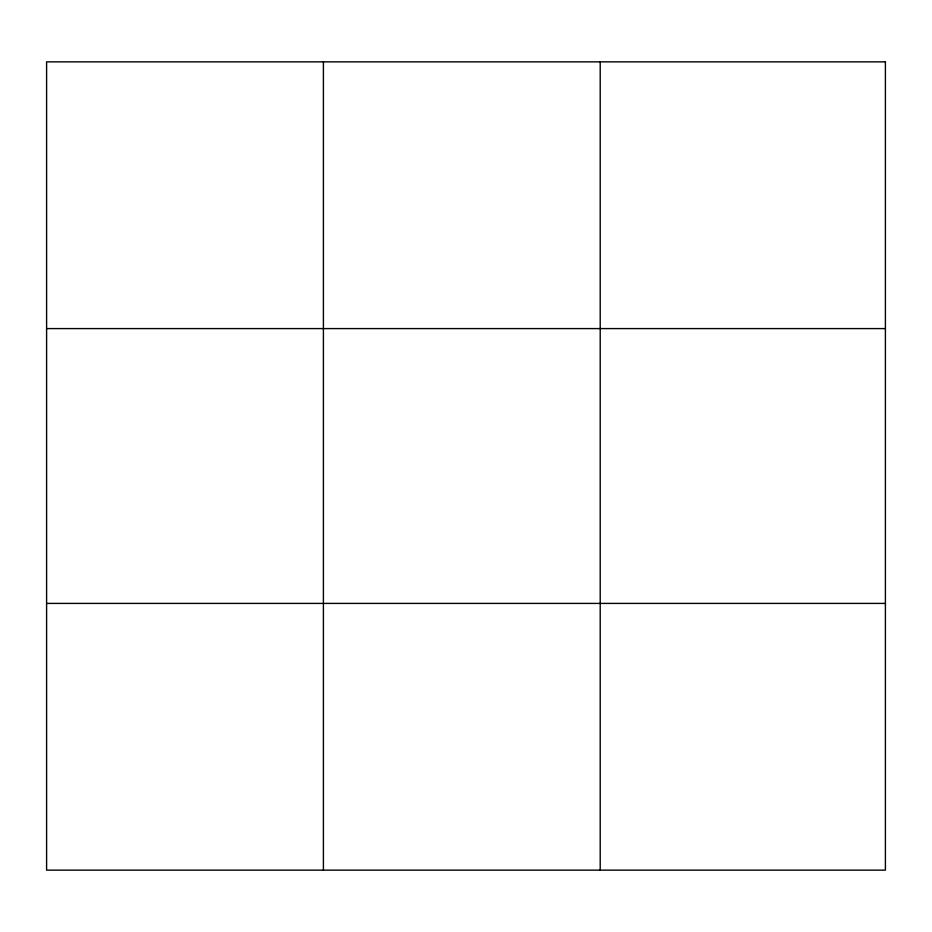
<?xml version="1.0" encoding="UTF-8"?>
<svg xmlns="http://www.w3.org/2000/svg" width="932" height="932" viewBox="0 0 932 932"><rect width="100%" height="100%" fill="white"/><g stroke="black" fill="none" stroke-linecap="round" stroke-linejoin="round"><path stroke-width="1.4" d="M323.404 61.862L323.404 870.139M600.208 61.862L600.208 870.139M46.6 328.588L885.4 328.588M46.6 603.412L885.4 603.412M885.4 61.862L885.4 870.139L46.6 870.139L46.6 61.862L885.4 61.862"/></g></svg>
